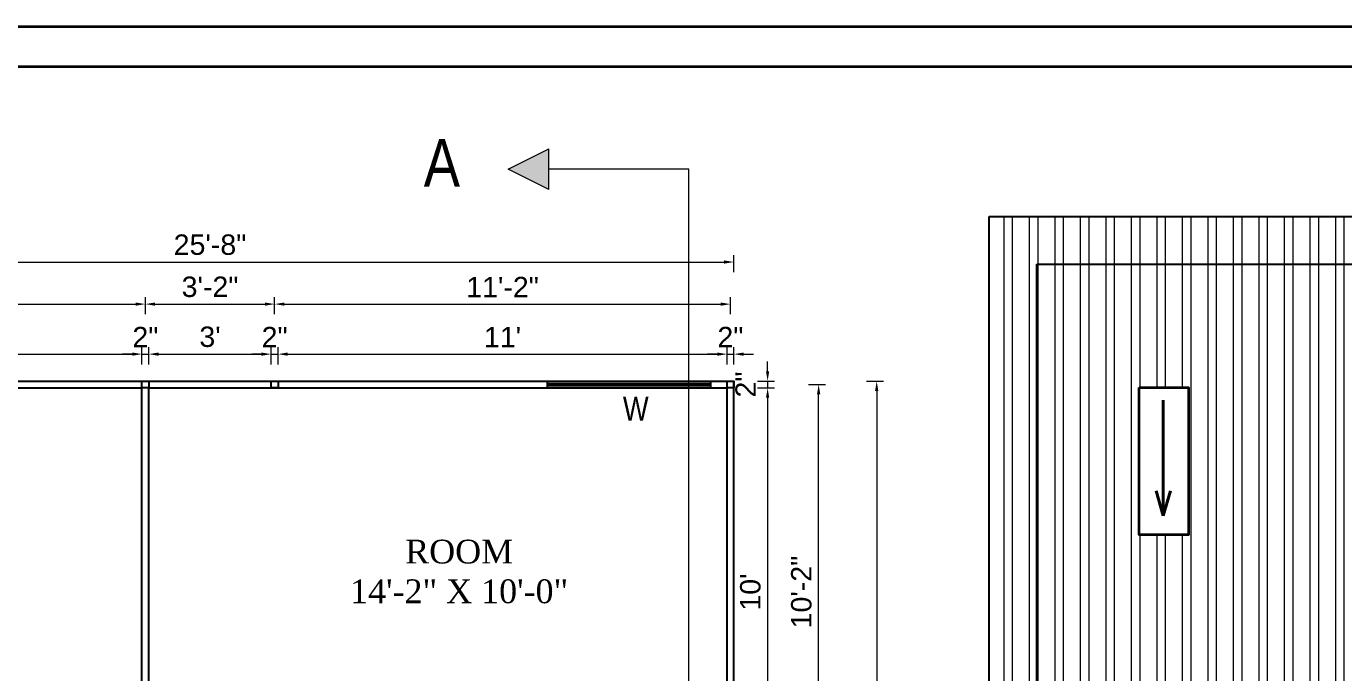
# Model space of a CAD drawing. Header units: inches. Extents: x 376358 to 406049, y -63575 to -53607.
# Drawn here: x 378090.3 to 378477.6, y -55955.1 to -55765.1 of the extents above; entities that cross this region are included whole.
import ezdxf

# ---------------------------------------------------------------- set-up
doc = ezdxf.new("R2010")
doc.units = ezdxf.units.IN
doc.header["$LTSCALE"] = 2
doc.header["$MEASUREMENT"] = 0
doc.header["$PDMODE"] = 34
doc.layers.get('0').update_dxf_attribs({"linetype": 'CONTINUOUS'})
doc.layers.get('DEFPOINTS').update_dxf_attribs({"color": 141, "linetype": 'CONTINUOUS'})
for name, color, linetype, lineweight in [('DIM_LINE', 173, 'CONTINUOUS', 20), ('door', 20, 'CONTINUOUS', 35), ('OUTLINE', 1, 'CONTINUOUS', 25), ('steps', 253, 'CONTINUOUS', 20), ('WALL - A', 1, 'CONTINUOUS', 40)]:
    doc.layers.add(name, color=color, linetype=linetype, lineweight=lineweight)
doc.layers.add('Normal Wall', color=7, linetype='CONTINUOUS', lineweight=35, true_color=0xffaf89)
doc.styles.add('Lettring Text', font='arial.ttf')
doc.styles.get("Standard").update_dxf_attribs({"font": 'ARIALN.TTF'})
doc.dimstyles.new('Copy of Standard', dxfattribs={"dimtxt": 6, "dimasz": 2.875, "dimexe": 2, "dimexo": 4, "dimgap": 2, "dimtad": 1, "dimdec": 0, "dimrnd": 1, "dimzin": 0, "dimdsep": 46, "dimlunit": 4, "dimtxsty": 'Lettring Text', "dimcen": 0.1, "dimclrd": 7, "dimclre": 7, "dimclrt": 7, "dimazin": 0, "dimtfac": 0.645, "dimtdec": 0, "dimtmove": 1, "dimatfit": 0, "dimfxl": 3, "dimfxlon": 1, "dimtfillclr": 256, "dimtolj": 1, "dimtzin": 0, "dimlwd": -1, "dimlwe": -1, "dimarcsym": 2})
pattern_1 = [(90, (2020.27, -4347.668), (-7.5, 0), []), (90, (2022.77, -4345.168), (-7.5, 0), [])]

# ---------------------------------------------------------------- blocks, each defined once
blk = doc.blocks.new('*D251')
at = {"layer": 'DEFPOINTS', "color": 0, "ltscale": 0.5, "transparency": 16777216}
for p in [(378124.33, -55861.48), (377992.33, -55869.41), (378124.33, -55869.41)]:
    blk.add_point(p, dxfattribs=at)
at = {"layer": 'steps', "color": 7, "ltscale": 0.5, "transparency": 16777216}
for p, q in [((377992.33, -55864.48), (377992.33, -55859.48)), ((377995.2, -55861.48), (378121.45, -55861.48)), ((378124.33, -55864.48), (378124.33, -55859.48))]:
    blk.add_line(p, q, dxfattribs=at)
for points in [[(377995.2, -55861), (377995.2, -55861.96), (377992.33, -55861.48)], [(378121.45, -55861), (378121.45, -55861.96), (378124.33, -55861.48)]]:
    blk.add_solid(points, dxfattribs=at)
at = {"layer": 'steps', "color": 7, "ltscale": 0.5, "transparency": 16777216, "insert": (378058.33, -55856.47), "char_height": 6, "attachment_point": 5, "style": 'Lettring Text'}
blk.add_mtext("\\A1;11'", dxfattribs=at)
blk = doc.blocks.new('*D252')
at = {"layer": 'DEFPOINTS', "color": 0, "ltscale": 0.5, "transparency": 16777216}
for p in [(378126.33, -55861.48), (378124.33, -55869.41), (378126.33, -55869.41)]:
    blk.add_point(p, dxfattribs=at)
at = {"layer": 'steps', "color": 7, "ltscale": 0.5, "transparency": 16777216}
for p, q in [((378121.45, -55861.48), (378118.58, -55861.48)), ((378124.33, -55864.48), (378124.33, -55859.48)), ((378124.33, -55861.48), (378126.33, -55861.48)), ((378126.33, -55864.48), (378126.33, -55859.48)), ((378129.2, -55861.48), (378132.08, -55861.48))]:
    blk.add_line(p, q, dxfattribs=at)
for points in [[(378121.45, -55861), (378121.45, -55861.96), (378124.33, -55861.48)], [(378129.2, -55861), (378129.2, -55861.96), (378126.33, -55861.48)]]:
    blk.add_solid(points, dxfattribs=at)
at = {"layer": 'steps', "color": 7, "ltscale": 0.5, "transparency": 16777216, "insert": (378125.33, -55856.47), "char_height": 6, "attachment_point": 5, "style": 'Lettring Text'}
blk.add_mtext('\\A1;2"', dxfattribs=at)
blk = doc.blocks.new('*D253')
at = {"layer": 'DEFPOINTS', "color": 0, "ltscale": 0.5, "transparency": 16777216}
for p in [(378162.33, -55861.48), (378126.33, -55869.41), (378162.33, -55869.41)]:
    blk.add_point(p, dxfattribs=at)
at = {"layer": 'steps', "color": 7, "ltscale": 0.5, "transparency": 16777216}
for p, q in [((378126.33, -55864.48), (378126.33, -55859.48)), ((378129.2, -55861.48), (378159.45, -55861.48)), ((378162.33, -55864.48), (378162.33, -55859.48))]:
    blk.add_line(p, q, dxfattribs=at)
for points in [[(378129.2, -55861), (378129.2, -55861.96), (378126.33, -55861.48)], [(378159.45, -55861), (378159.45, -55861.96), (378162.33, -55861.48)]]:
    blk.add_solid(points, dxfattribs=at)
at = {"layer": 'steps', "color": 7, "ltscale": 0.5, "transparency": 16777216, "insert": (378144.33, -55856.41), "char_height": 6, "attachment_point": 5, "style": 'Lettring Text'}
blk.add_mtext("\\A1;3'", dxfattribs=at)
blk = doc.blocks.new('*D254')
at = {"layer": 'DEFPOINTS', "color": 0, "ltscale": 0.5, "transparency": 16777216}
for p in [(378164.33, -55861.48), (378162.33, -55869.41), (378164.33, -55869.41)]:
    blk.add_point(p, dxfattribs=at)
at = {"layer": 'steps', "color": 7, "ltscale": 0.5, "transparency": 16777216}
for p, q in [((378159.45, -55861.48), (378156.58, -55861.48)), ((378162.33, -55864.48), (378162.33, -55859.48)), ((378162.33, -55861.48), (378164.33, -55861.48)), ((378164.33, -55864.48), (378164.33, -55859.48)), ((378167.2, -55861.48), (378170.08, -55861.48))]:
    blk.add_line(p, q, dxfattribs=at)
for points in [[(378159.45, -55861), (378159.45, -55861.96), (378162.33, -55861.48)], [(378167.2, -55861), (378167.2, -55861.96), (378164.33, -55861.48)]]:
    blk.add_solid(points, dxfattribs=at)
at = {"layer": 'steps', "color": 7, "ltscale": 0.5, "transparency": 16777216, "insert": (378163.33, -55856.47), "char_height": 6, "attachment_point": 5, "style": 'Lettring Text'}
blk.add_mtext('\\A1;2"', dxfattribs=at)
blk = doc.blocks.new('*D255')
at = {"layer": 'DEFPOINTS', "color": 0, "ltscale": 0.5, "transparency": 16777216}
for p in [(378296.33, -55861.48), (378164.33, -55869.41), (378296.33, -55869.41)]:
    blk.add_point(p, dxfattribs=at)
at = {"layer": 'steps', "color": 7, "ltscale": 0.5, "transparency": 16777216}
for p, q in [((378164.33, -55864.48), (378164.33, -55859.48)), ((378167.2, -55861.48), (378293.45, -55861.48)), ((378296.33, -55864.48), (378296.33, -55859.48))]:
    blk.add_line(p, q, dxfattribs=at)
for points in [[(378167.2, -55861), (378167.2, -55861.96), (378164.33, -55861.48)], [(378293.45, -55861), (378293.45, -55861.96), (378296.33, -55861.48)]]:
    blk.add_solid(points, dxfattribs=at)
at = {"layer": 'steps', "color": 7, "ltscale": 0.5, "transparency": 16777216, "insert": (378230.33, -55856.47), "char_height": 6, "attachment_point": 5, "style": 'Lettring Text'}
blk.add_mtext("\\A1;11'", dxfattribs=at)
blk = doc.blocks.new('*D256')
at = {"layer": 'DEFPOINTS', "color": 0, "ltscale": 0.5, "transparency": 16777216}
for p in [(378298.33, -55861.48), (378296.33, -55869.41), (378298.33, -55869.41)]:
    blk.add_point(p, dxfattribs=at)
at = {"layer": 'steps', "color": 7, "ltscale": 0.5, "transparency": 16777216}
for p, q in [((378293.45, -55861.48), (378290.58, -55861.48)), ((378296.33, -55864.48), (378296.33, -55859.48)), ((378296.33, -55861.48), (378298.33, -55861.48)), ((378298.33, -55864.48), (378298.33, -55859.48)), ((378301.2, -55861.48), (378304.08, -55861.48))]:
    blk.add_line(p, q, dxfattribs=at)
for points in [[(378293.45, -55861), (378293.45, -55861.96), (378296.33, -55861.48)], [(378301.2, -55861), (378301.2, -55861.96), (378298.33, -55861.48)]]:
    blk.add_solid(points, dxfattribs=at)
at = {"layer": 'steps', "color": 7, "ltscale": 0.5, "transparency": 16777216, "insert": (378297.33, -55856.47), "char_height": 6, "attachment_point": 5, "style": 'Lettring Text'}
blk.add_mtext('\\A1;2"', dxfattribs=at)
blk = doc.blocks.new('*D247')
at = {"layer": 'DEFPOINTS', "color": 0, "ltscale": 0.5, "transparency": 16777216}
for p in [(378125.33, -55846.78), (377991.33, -55870.41), (378125.33, -55870.41)]:
    blk.add_point(p, dxfattribs=at)
at = {"layer": 'steps', "color": 7, "ltscale": 0.5, "transparency": 16777216}
for p, q in [((377991.33, -55849.78), (377991.33, -55844.78)), ((377994.2, -55846.78), (378122.45, -55846.78)), ((378125.33, -55849.78), (378125.33, -55844.78))]:
    blk.add_line(p, q, dxfattribs=at)
for points in [[(377994.2, -55846.3), (377994.2, -55847.26), (377991.33, -55846.78)], [(378122.45, -55846.3), (378122.45, -55847.26), (378125.33, -55846.78)]]:
    blk.add_solid(points, dxfattribs=at)
at = {"layer": 'steps', "color": 7, "ltscale": 0.5, "transparency": 16777216, "insert": (378058.33, -55841.77), "char_height": 6, "attachment_point": 5, "style": 'Lettring Text'}
blk.add_mtext('\\A1;11\'-2"', dxfattribs=at)
blk = doc.blocks.new('*D248')
at = {"layer": 'DEFPOINTS', "color": 0, "ltscale": 0.5, "transparency": 16777216}
for p in [(378163.33, -55846.78), (378125.33, -55870.41), (378163.33, -55870.41)]:
    blk.add_point(p, dxfattribs=at)
at = {"layer": 'steps', "color": 7, "ltscale": 0.5, "transparency": 16777216}
for p, q in [((378125.33, -55849.78), (378125.33, -55844.78)), ((378128.2, -55846.78), (378160.45, -55846.78)), ((378163.33, -55849.78), (378163.33, -55844.78))]:
    blk.add_line(p, q, dxfattribs=at)
for points in [[(378128.2, -55846.3), (378128.2, -55847.26), (378125.33, -55846.78)], [(378160.45, -55846.3), (378160.45, -55847.26), (378163.33, -55846.78)]]:
    blk.add_solid(points, dxfattribs=at)
at = {"layer": 'steps', "color": 7, "ltscale": 0.5, "transparency": 16777216, "insert": (378144.33, -55841.72), "char_height": 6, "attachment_point": 5, "style": 'Lettring Text'}
blk.add_mtext('\\A1;3\'-2"', dxfattribs=at)
blk = doc.blocks.new('*D249')
at = {"layer": 'DEFPOINTS', "color": 0, "ltscale": 0.5, "transparency": 16777216}
for p in [(378297.33, -55846.78), (378163.33, -55870.41), (378297.33, -55870.41)]:
    blk.add_point(p, dxfattribs=at)
at = {"layer": 'steps', "color": 7, "ltscale": 0.5, "transparency": 16777216}
for p, q in [((378163.33, -55849.78), (378163.33, -55844.78)), ((378166.2, -55846.78), (378294.45, -55846.78)), ((378297.33, -55849.78), (378297.33, -55844.78))]:
    blk.add_line(p, q, dxfattribs=at)
for points in [[(378166.2, -55846.3), (378166.2, -55847.26), (378163.33, -55846.78)], [(378294.45, -55846.3), (378294.45, -55847.26), (378297.33, -55846.78)]]:
    blk.add_solid(points, dxfattribs=at)
at = {"layer": 'steps', "color": 7, "ltscale": 0.5, "transparency": 16777216, "insert": (378230.33, -55841.77), "char_height": 6, "attachment_point": 5, "style": 'Lettring Text'}
blk.add_mtext('\\A1;11\'-2"', dxfattribs=at)
blk = doc.blocks.new('*D250')
at = {"layer": 'DEFPOINTS', "color": 0, "ltscale": 0.5, "transparency": 16777216}
for p in [(378298.33, -55834.4), (377990.33, -55869.41), (378298.33, -55869.41)]:
    blk.add_point(p, dxfattribs=at)
at = {"layer": 'steps', "color": 7, "ltscale": 0.5, "transparency": 16777216}
for p, q in [((377990.33, -55837.4), (377990.33, -55832.4)), ((377993.2, -55834.4), (378295.45, -55834.4)), ((378298.33, -55837.4), (378298.33, -55832.4))]:
    blk.add_line(p, q, dxfattribs=at)
for points in [[(377993.2, -55833.92), (377993.2, -55834.88), (377990.33, -55834.4)], [(378295.45, -55833.92), (378295.45, -55834.88), (378298.33, -55834.4)]]:
    blk.add_solid(points, dxfattribs=at)
at = {"layer": 'steps', "color": 7, "ltscale": 0.5, "transparency": 16777216, "insert": (378144.33, -55829.34), "char_height": 6, "attachment_point": 5, "style": 'Lettring Text'}
blk.add_mtext('\\A1;25\'-8"', dxfattribs=at)
blk = doc.blocks.new('*D282')
at = {"layer": 'DEFPOINTS', "color": 0, "ltscale": 0.5, "transparency": 16777216}
for p in [(378298.33, -55869.41), (378298.33, -55871.41), (378308.26, -55871.41)]:
    blk.add_point(p, dxfattribs=at)
at = {"layer": 'steps', "color": 7, "ltscale": 0.5, "transparency": 16777216}
for p, q in [((378308.26, -55866.53), (378308.26, -55863.66)), ((378305.26, -55869.41), (378310.26, -55869.41)), ((378308.26, -55869.41), (378308.26, -55871.41)), ((378305.26, -55871.41), (378310.26, -55871.41)), ((378308.26, -55874.28), (378308.26, -55877.16))]:
    blk.add_line(p, q, dxfattribs=at)
for points in [[(378307.79, -55866.53), (378308.74, -55866.53), (378308.26, -55869.41)], [(378307.79, -55874.28), (378308.74, -55874.28), (378308.26, -55871.41)]]:
    blk.add_solid(points, dxfattribs=at)
at = {"layer": 'steps', "color": 7, "ltscale": 0.5, "transparency": 16777216, "insert": (378301.79, -55870.41), "char_height": 6, "attachment_point": 5, "rotation": 90, "style": 'Lettring Text'}
blk.add_mtext('\\A1;2"', dxfattribs=at)
blk = doc.blocks.new('*D283')
at = {"layer": 'DEFPOINTS', "color": 0, "ltscale": 0.5, "transparency": 16777216}
for p in [(378298.33, -55871.41), (378298.33, -55991.41), (378308.26, -55991.41)]:
    blk.add_point(p, dxfattribs=at)
at = {"layer": 'steps', "color": 7, "ltscale": 0.5, "transparency": 16777216}
for p, q in [((378305.26, -55871.41), (378310.26, -55871.41)), ((378308.26, -55874.28), (378308.26, -55988.53)), ((378305.26, -55991.41), (378310.26, -55991.41))]:
    blk.add_line(p, q, dxfattribs=at)
for points in [[(378307.79, -55874.28), (378308.74, -55874.28), (378308.26, -55871.41)], [(378307.79, -55988.53), (378308.74, -55988.53), (378308.26, -55991.41)]]:
    blk.add_solid(points, dxfattribs=at)
at = {"layer": 'steps', "color": 7, "ltscale": 0.5, "transparency": 16777216, "insert": (378303.2, -55931.41), "char_height": 6, "attachment_point": 5, "rotation": 90, "style": 'Lettring Text'}
blk.add_mtext("\\A1;10'", dxfattribs=at)
blk = doc.blocks.new('*D257')
at = {"layer": 'DEFPOINTS', "color": 0, "ltscale": 0.5, "transparency": 16777216}
for p in [(378297.33, -55870.41), (378323.26, -55870.41), (378297.33, -55992.41)]:
    blk.add_point(p, dxfattribs=at)
at = {"layer": 'steps', "color": 7, "ltscale": 0.5, "transparency": 16777216}
for p, q in [((378320.26, -55870.41), (378325.26, -55870.41)), ((378323.26, -55989.53), (378323.26, -55873.28)), ((378320.26, -55992.41), (378325.26, -55992.41))]:
    blk.add_line(p, q, dxfattribs=at)
for points in [[(378322.78, -55873.28), (378323.74, -55873.28), (378323.26, -55870.41)], [(378322.78, -55989.53), (378323.74, -55989.53), (378323.26, -55992.41)]]:
    blk.add_solid(points, dxfattribs=at)
at = {"layer": 'steps', "color": 7, "ltscale": 0.5, "transparency": 16777216, "insert": (378318.2, -55931.41), "char_height": 6, "attachment_point": 5, "rotation": 90, "style": 'Lettring Text'}
blk.add_mtext('\\A1;10\'-2"', dxfattribs=at)
blk = doc.blocks.new('*D258')
at = {"layer": 'DEFPOINTS', "color": 0, "ltscale": 0.5, "transparency": 16777216}
for p in [(378298.33, -55869.41), (378298.33, -56115.75), (378340.34, -56115.75)]:
    blk.add_point(p, dxfattribs=at)
at = {"layer": 'steps', "color": 7, "ltscale": 0.5, "transparency": 16777216}
for p, q in [((378337.34, -55869.41), (378342.34, -55869.41)), ((378340.34, -55872.28), (378340.34, -56112.88)), ((378337.34, -56115.75), (378342.34, -56115.75))]:
    blk.add_line(p, q, dxfattribs=at)
for points in [[(378339.86, -55872.28), (378340.81, -55872.28), (378340.34, -55869.41)], [(378339.86, -56112.88), (378340.81, -56112.88), (378340.34, -56115.75)]]:
    blk.add_solid(points, dxfattribs=at)
at = {"layer": 'steps', "color": 7, "ltscale": 0.5, "transparency": 16777216, "insert": (378335.27, -55992.58), "char_height": 6, "attachment_point": 5, "rotation": 90, "style": 'Lettring Text'}
blk.add_mtext('\\A1;20\'-6"', dxfattribs=at)

msp = doc.modelspace()

# ---------------------------------------------------------------- hatches: boundary and pattern name
at = {"linetype": 'ByBlock', "lineweight": 5}
msp.add_hatch(color=7, dxfattribs=at).paths.add_polyline_path([(378231.95, -55807.1), (378243.95, -55813.1), (378243.95, -55801.1)])
at = {"layer": 'DIM_LINE'}
h = msp.add_hatch(dxfattribs=at)
h.set_pattern_fill('ANSI32', color=256, scale=20, angle=45)
h.set_pattern_definition(pattern_1)
h.paths.add_polyline_path([(378682.17, -56105.37), (378682.17, -56081.37), (378559.39, -56081.37), (378559.39, -55959.03), (378463.39, -55959.03), (378463.39, -56003.03), (378387.39, -56003.03), (378387.39, -55959.03), (378387.39, -55835.03), (378682.17, -55835.03), (378682.17, -55821.03), (378373.39, -55821.03), (378373.39, -56027.03), (378487.39, -56027.03), (378487.39, -55983.03), (378535.39, -55983.03), (378535.39, -56105.37)])
h = msp.add_hatch(dxfattribs=at)
h.set_pattern_fill('ANSI32', color=256, scale=20, angle=45)
h.set_pattern_definition(pattern_1)
h.paths.add_polyline_path([(378559.39, -55959.03), (378559.39, -56081.37), (378682.17, -56081.37), (378682.17, -55835.03), (378387.39, -55835.03), (378387.39, -55959.03), (378387.39, -56003.03), (378463.39, -56003.03), (378463.39, -55959.03)])
h.paths.add_polyline_path([(378603.5, -55988.52), (378603.5, -56031.85), (378589.05, -56031.85), (378589.05, -55988.52)], flags=16)
h.paths.add_polyline_path([(378627.78, -55914.59), (378627.78, -55871.26), (378642.23, -55871.26), (378642.23, -55914.59)], flags=16)
h.paths.add_polyline_path([(378639.89, -55988.52), (378654.34, -55988.52), (378654.34, -56031.85), (378639.89, -56031.85)], flags=16)
h.paths.add_polyline_path([(378566.02, -55914.59), (378551.57, -55914.59), (378551.57, -55871.26), (378566.02, -55871.26)], flags=16)
h.paths.add_polyline_path([(378500.69, -55914.59), (378486.24, -55914.59), (378486.24, -55871.26), (378500.69, -55871.26)], flags=16)
h.paths.add_polyline_path([(378431.99, -55914.59), (378417.54, -55914.59), (378417.54, -55871.26), (378431.99, -55871.26)], flags=16)

# ---------------------------------------------------------------- linework, layer by layer
at = {"color": 7, "linetype": 'ByBlock', "lineweight": 5}
for p, q in [((378231.95, -55807.1), (378243.95, -55801.1)), ((378243.95, -55813.1), (378243.95, -55801.1)), ((378243.95, -55813.1), (378231.95, -55807.1)), ((378285.12, -55807.1), (378243.95, -55807.1)), ((378285.12, -56177.84), (378285.12, -55807.1))]:
    msp.add_line(p, q, dxfattribs=at)
at = {"layer": 'DIM_LINE'}
msp.add_lwpolyline([(378417.54, -55914.59), (378431.99, -55914.59), (378431.99, -55871.26), (378417.54, -55871.26)], close=True, dxfattribs=at)
at = {"layer": 'door', "ltscale": 0.5}
msp.add_lwpolyline([(378417.54, -55871.26), (378431.99, -55871.26), (378431.99, -55914.59), (378417.54, -55914.59)], close=True, dxfattribs=at)
at = {"layer": 'Normal Wall'}
for points in [[(377892.84, -55765.13), (378950.85, -55765.13), (378950.85, -56515.66), (377892.84, -56515.66)], [(377892.84, -55765.13), (378950.85, -55765.13), (378950.85, -56515.66), (377892.84, -56515.66)], [(378938.94, -55777.03), (377916.66, -55777.03), (377916.66, -56503.75), (378938.94, -56503.75)], [(378938.94, -55777.03), (377916.66, -55777.03), (377916.66, -56503.75), (378938.94, -56503.75)]]:
    msp.add_lwpolyline(points, close=True, dxfattribs=at)
at = {"layer": 'OUTLINE'}
for p, q in [((378373.39, -56027.03), (378373.39, -55821.03)), ((378373.39, -55821.03), (378695.39, -55821.03)), ((378387.39, -55959.03), (378387.39, -55835.03)), ((378387.39, -55835.03), (378695.39, -55835.03)), ((377990.33, -55869.41), (378298.33, -55869.41)), ((378243.48, -55869.41), (378243.48, -55871.41)), ((378243.48, -55870.16), (378291.48, -55870.16)), ((378243.48, -55870.66), (378291.48, -55870.66)), ((378291.48, -55869.41), (378291.48, -55871.41)), ((378298.33, -56115.75), (378298.33, -55869.41)), ((377992.33, -55871.41), (378124.33, -55871.41)), ((378124.33, -55991.41), (378124.33, -55871.41)), ((378126.33, -55991.41), (378126.33, -55871.41)), ((378126.33, -55871.41), (378296.33, -55871.41)), ((378296.33, -55991.41), (378296.33, -55871.41))]:
    msp.add_line(p, q, dxfattribs=at)
for points in [[(378124.33, -55869.41), (378126.33, -55869.41), (378126.33, -55871.41), (378124.33, -55871.41)], [(378162.33, -55869.41), (378164.33, -55869.41), (378164.33, -55871.41), (378162.33, -55871.41)], [(378296.33, -55869.41), (378298.33, -55869.41), (378298.33, -55871.41), (378296.33, -55871.41)]]:
    msp.add_lwpolyline(points, close=True, dxfattribs=at)
at = {"layer": 'WALL - A'}
for p, q in [((378424.57, -55875.02), (378424.57, -55909)), ((378424.57, -55909), (378422.45, -55901.7)), ((378424.57, -55909), (378426.7, -55901.7))]:
    msp.add_line(p, q, dxfattribs=at)

# ---------------------------------------------------------------- texts
at = {"color": 7, "linetype": 'ByBlock', "lineweight": 5, "insert": (378217.84, -55812.29), "char_height": 14, "width": 26.5803, "attachment_point": 9}
msp.add_mtext('A', dxfattribs=at)
at = {"layer": 'steps', "color": 7, "ltscale": 0.3, "insert": (378269.5, -55880.99), "char_height": 7, "attachment_point": 8}
msp.add_mtext_dynamic_manual_height_columns('W', width=18.6213, gutter_width=40, heights=[0], dxfattribs=at)
at = {"layer": 'steps', "color": 7, "ltscale": 0.3, "insert": (378217.58, -55916.02), "char_height": 7, "width": 76.0408, "attachment_point": 2}
msp.add_mtext('{\\fTimes New Roman|b0|i0|c0|p18;ROOM \\P14\'-2" X 10\'-0"}', dxfattribs=at)

# ---------------------------------------------------------------- dimensions: what is measured, and where the dimension line sits
at = {"layer": 'steps', "ltscale": 0.5}
for base, p1, p2, picture, middle in [((378298.33, -55834.4), (377990.33, -55869.41), (378298.33, -55869.41), '*D250', (378144.33, -55829.34)), ((378125.33, -55846.78), (377991.33, -55870.41), (378125.33, -55870.41), '*D247', (378058.33, -55841.77)), ((378163.33, -55846.78), (378125.33, -55870.41), (378163.33, -55870.41), '*D248', (378144.33, -55841.72)), ((378297.33, -55846.78), (378163.33, -55870.41), (378297.33, -55870.41), '*D249', (378230.33, -55841.77)), ((378124.33, -55861.48), (377992.33, -55869.41), (378124.33, -55869.41), '*D251', (378058.33, -55856.47)), ((378162.33, -55861.48), (378126.33, -55869.41), (378162.33, -55869.41), '*D253', (378144.33, -55856.41)), ((378296.33, -55861.48), (378164.33, -55869.41), (378296.33, -55869.41), '*D255', (378230.33, -55856.47))]:
    dim = msp.add_linear_dim(base=base, p1=p1, p2=p2, dimstyle='Copy of Standard', dxfattribs=at)
    dim.commit()
    dim.dimension.update_dxf_attribs({"geometry": picture, "text_midpoint": middle})
for base, p1, p2, picture, middle in [((378126.33, -55861.48), (378124.33, -55869.41), (378126.33, -55869.41), '*D252', (378125.33, -55861.48)), ((378164.33, -55861.48), (378162.33, -55869.41), (378164.33, -55869.41), '*D254', (378163.33, -55861.48)), ((378298.33, -55861.48), (378296.33, -55869.41), (378298.33, -55869.41), '*D256', (378297.33, -55861.48))]:
    dim = msp.add_linear_dim(base=base, p1=p1, p2=p2, dimstyle='Copy of Standard', dxfattribs=at)
    dim.commit()
    dim.dimension.update_dxf_attribs({"geometry": picture, "text_midpoint": middle, "dimtype": 160})
dim = msp.add_linear_dim(base=(378308.26, -55871.41), p1=(378298.33, -55869.41), p2=(378298.33, -55871.41), angle=90, dimstyle='Copy of Standard', dxfattribs=at)
dim.commit()
dim.dimension.update_dxf_attribs({"geometry": '*D282', "text_midpoint": (378306.8, -55870.41), "dimtype": 160})
for base, p1, p2, picture, middle in [((378323.26, -55870.41), (378297.33, -55992.41), (378297.33, -55870.41), '*D257', (378318.2, -55931.41)), ((378340.34, -56115.75), (378298.33, -55869.41), (378298.33, -56115.75), '*D258', (378335.27, -55992.58)), ((378308.26, -55991.41), (378298.33, -55871.41), (378298.33, -55991.41), '*D283', (378303.2, -55931.41))]:
    dim = msp.add_linear_dim(base=base, p1=p1, p2=p2, angle=90, dimstyle='Copy of Standard', dxfattribs=at)
    dim.commit()
    dim.dimension.update_dxf_attribs({"geometry": picture, "text_midpoint": middle})

doc.saveas('drawing.dxf')
